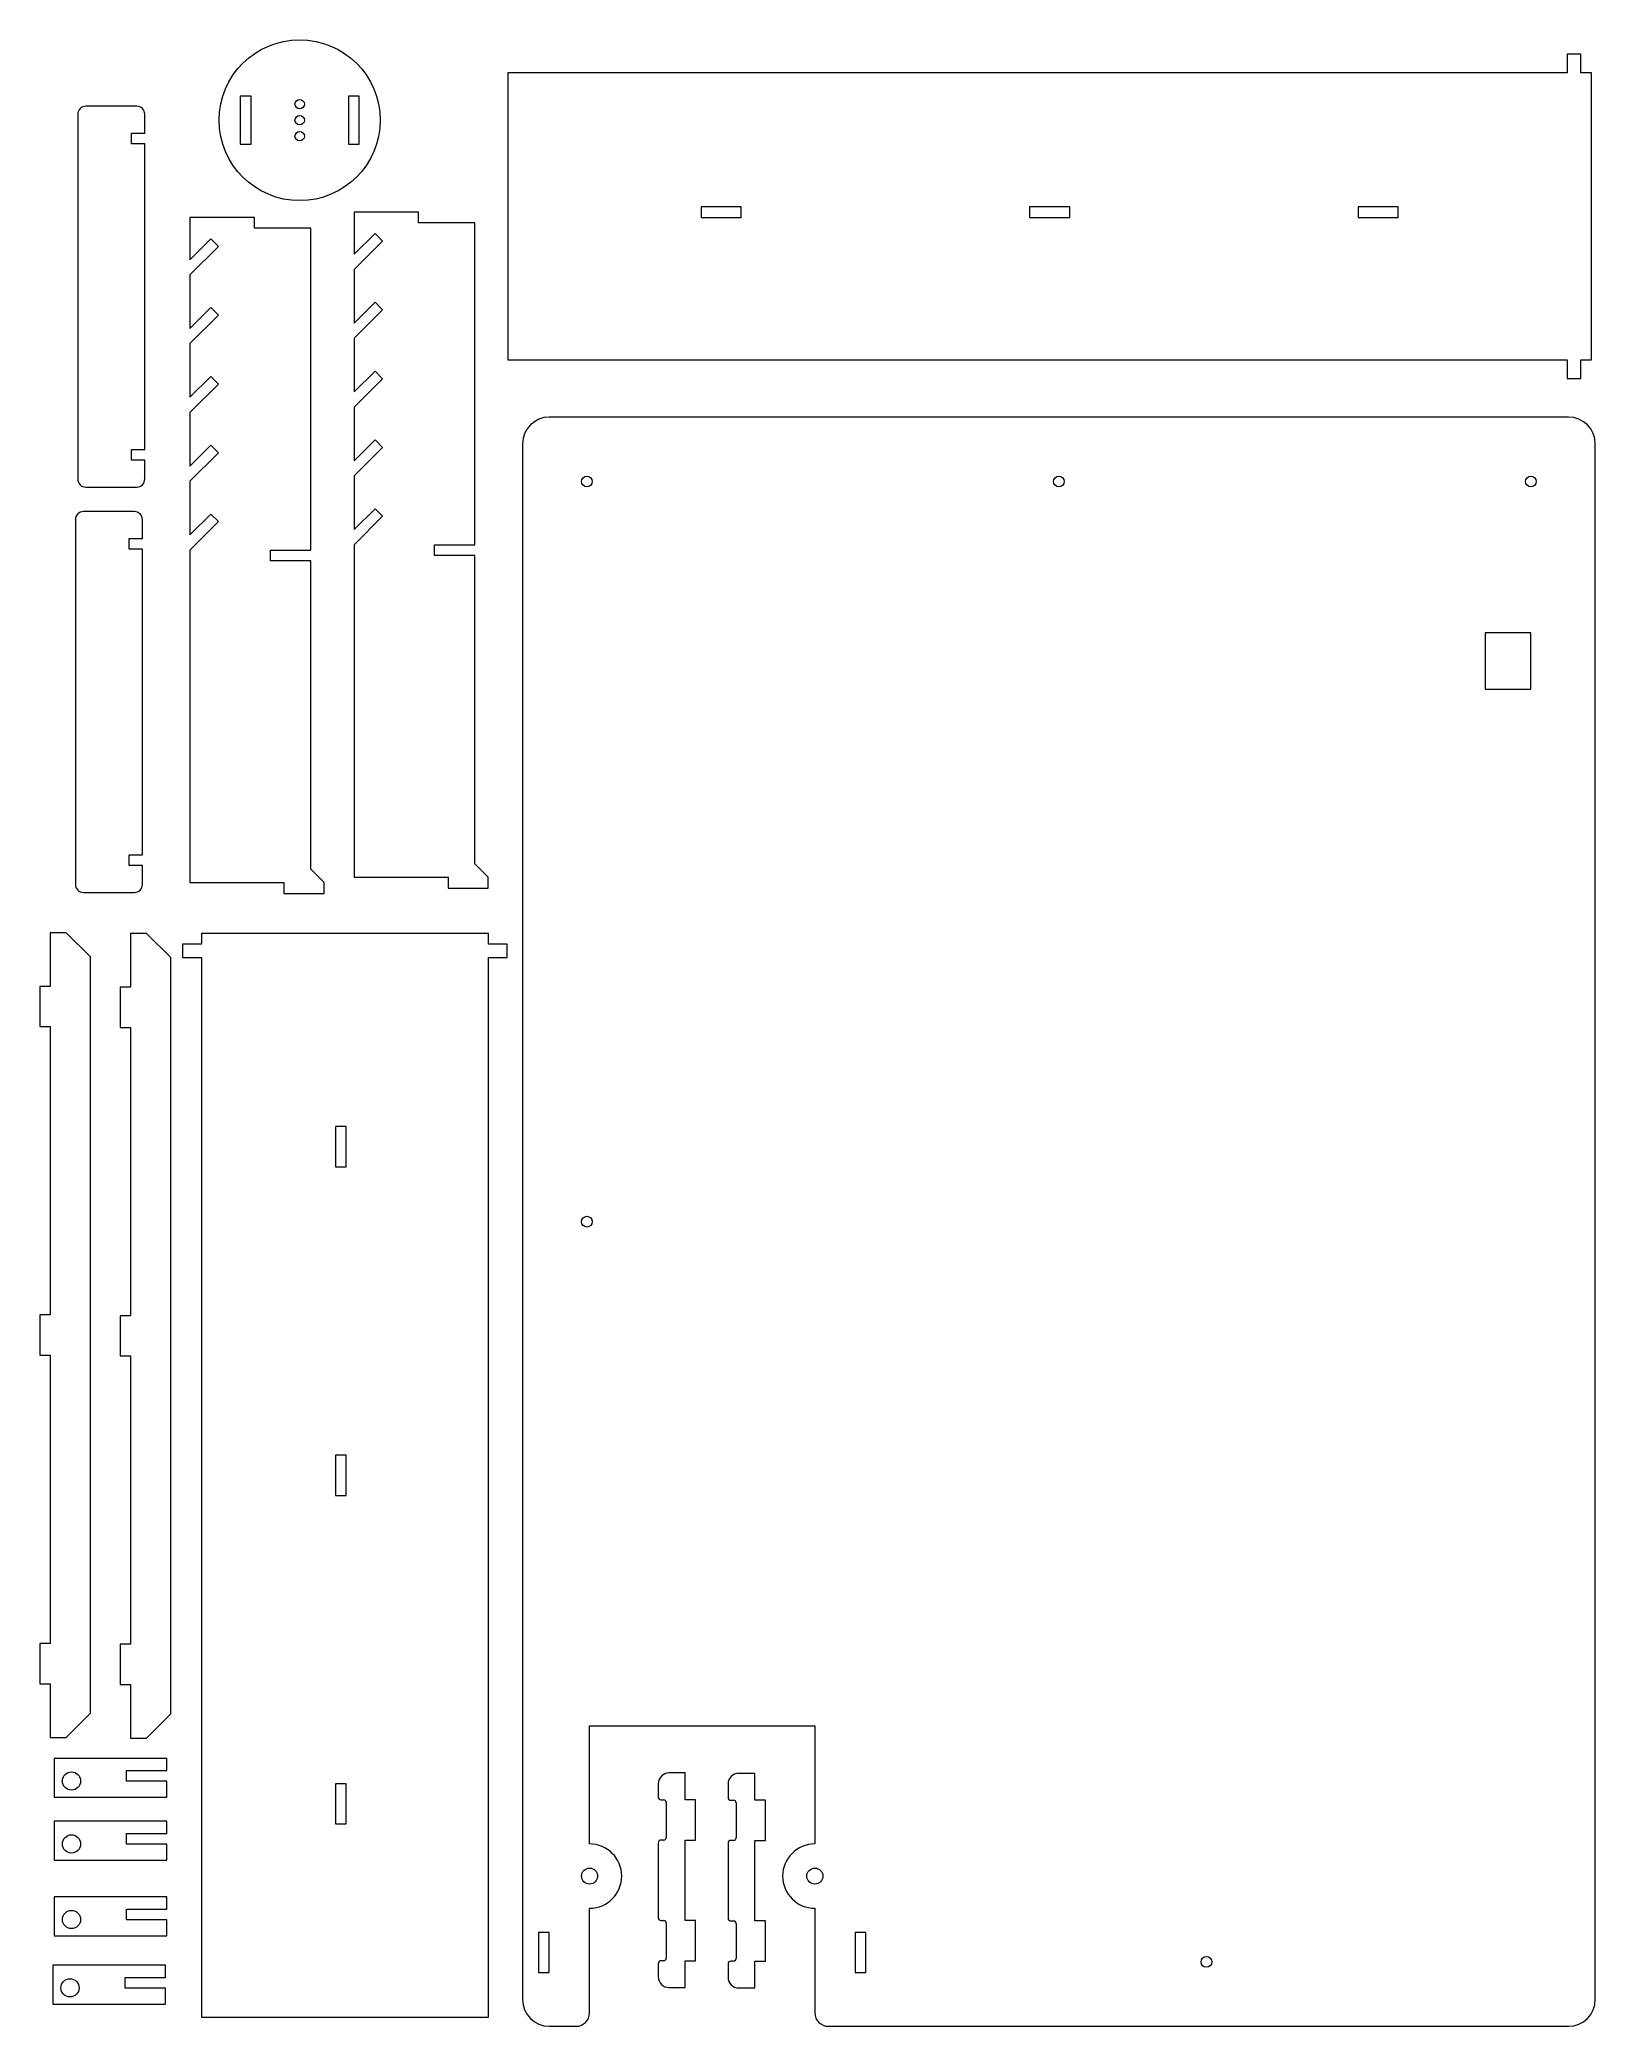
# Model space of a CAD drawing. Header units: millimetres. Extents: x 14 to 594, y 5 to 746.
import ezdxf

# ---------------------------------------------------------------- set-up
doc = ezdxf.new("R2010")
doc.units = ezdxf.units.MM
doc.layers.get('0').update_dxf_attribs({"linetype": 'CONTINUOUS'})

msp = doc.modelspace()

# ---------------------------------------------------------------- linework, layer by layer
at = {"color": 7, "linetype": 'CONTINUOUS', "lineweight": 15}
for p, q in [((188.87, 733.36), (188.87, 626.36)), ((583.87, 733.36), (188.87, 733.36)), ((583.87, 740.36), (583.87, 733.36)), ((588.87, 740.36), (583.87, 740.36)), ((588.87, 733.36), (588.87, 740.36)), ((592.87, 733.36), (588.87, 733.36)), ((592.87, 626.36), (592.87, 733.36)), ((50.46, 720.9), (31.46, 720.9)), ((89.07, 724.69), (89.07, 706.69)), ((93.07, 724.69), (89.07, 724.69)), ((93.07, 706.69), (93.07, 724.69)), ((133.37, 724.69), (129.37, 724.69)), ((129.37, 724.69), (129.37, 706.69)), ((133.37, 706.69), (133.37, 724.69)), ((28.46, 717.9), (28.46, 581.9)), ((53.46, 710.9), (53.46, 717.9)), ((48.46, 710.9), (53.46, 710.9)), ((48.46, 706.9), (48.46, 710.9)), ((53.46, 706.9), (48.46, 706.9)), ((53.46, 592.9), (53.46, 706.9)), ((89.07, 706.69), (93.07, 706.69)), ((129.37, 706.69), (133.37, 706.69)), ((275.87, 683.36), (260.87, 683.36)), ((260.87, 683.36), (260.87, 679.36)), ((275.87, 679.36), (275.87, 683.36)), ((398.37, 683.36), (383.37, 683.36)), ((383.37, 683.36), (383.37, 679.36)), ((398.37, 679.36), (398.37, 683.36)), ((520.87, 683.36), (505.87, 683.36)), ((505.87, 683.36), (505.87, 679.36)), ((520.87, 679.36), (520.87, 683.36)), ((70.32, 679.4), (70.32, 663.68)), ((94.32, 679.4), (70.32, 679.4)), ((94.32, 675.4), (94.32, 679.4)), ((115.32, 675.4), (94.32, 675.4)), ((115.32, 555.4), (115.32, 675.4)), ((131.53, 681.38), (131.53, 665.67)), ((155.53, 681.38), (131.53, 681.38)), ((155.53, 677.38), (155.53, 681.38)), ((176.53, 677.38), (155.53, 677.38)), ((176.53, 557.38), (176.53, 677.38)), ((260.87, 679.36), (275.87, 679.36)), ((383.37, 679.36), (398.37, 679.36)), ((505.87, 679.36), (520.87, 679.36)), ((70.32, 663.68), (78.1, 671.46)), ((80.93, 668.63), (70.32, 658.02)), ((78.1, 671.46), (80.93, 668.63)), ((131.53, 665.67), (139.31, 673.45)), ((142.14, 670.62), (131.53, 660.01)), ((139.31, 673.45), (142.14, 670.62)), ((131.53, 660.01), (131.53, 640.01)), ((70.32, 658.02), (70.32, 638.02)), ((70.32, 638.02), (78.1, 645.8)), ((78.1, 645.8), (80.93, 642.97)), ((131.53, 640.01), (139.31, 647.79)), ((142.14, 644.96), (131.53, 634.35)), ((139.31, 647.79), (142.14, 644.96)), ((80.93, 642.97), (70.32, 632.37)), ((70.32, 632.37), (70.32, 612.37)), ((131.53, 634.35), (131.53, 614.35)), ((188.87, 626.36), (583.87, 626.36)), ((583.87, 626.36), (583.87, 619.36)), ((588.87, 619.36), (588.87, 626.36)), ((588.87, 626.36), (592.87, 626.36)), ((70.32, 612.37), (78.1, 620.14)), ((80.93, 617.32), (70.32, 606.71)), ((78.1, 620.14), (80.93, 617.32)), ((131.53, 614.35), (139.31, 622.13)), ((142.14, 619.3), (131.53, 608.7)), ((139.31, 622.13), (142.14, 619.3)), ((583.87, 619.36), (588.87, 619.36)), ((131.53, 608.7), (131.53, 588.7)), ((70.32, 606.71), (70.32, 586.71)), ((584.31, 604.98), (204.31, 604.98)), ((48.46, 592.9), (53.46, 592.9)), ((48.46, 588.9), (48.46, 592.9)), ((70.32, 586.71), (78.1, 594.49)), ((78.1, 594.49), (80.93, 591.66)), ((131.53, 588.7), (139.31, 596.48)), ((142.14, 593.65), (131.53, 583.04)), ((139.31, 596.48), (142.14, 593.65)), ((194.31, 594.98), (194.31, 14.98)), ((594.31, 14.98), (594.31, 594.98)), ((53.46, 588.9), (48.46, 588.9)), ((53.46, 581.9), (53.46, 588.9)), ((80.93, 591.66), (70.32, 581.05)), ((31.46, 578.9), (50.46, 578.9)), ((70.32, 581.05), (70.32, 561.05)), ((131.53, 583.04), (131.53, 563.04)), ((131.53, 563.04), (139.31, 570.82)), ((139.31, 570.82), (142.14, 567.99)), ((27.58, 566.73), (27.58, 430.73)), ((49.58, 569.73), (30.58, 569.73)), ((52.58, 559.73), (52.58, 566.73)), ((70.32, 561.05), (78.1, 568.83)), ((80.93, 566), (70.32, 555.4)), ((78.1, 568.83), (80.93, 566)), ((142.14, 567.99), (131.53, 557.38)), ((47.58, 559.73), (52.58, 559.73)), ((47.58, 555.73), (47.58, 559.73)), ((52.58, 555.73), (47.58, 555.73)), ((52.58, 441.73), (52.58, 555.73)), ((131.53, 557.38), (131.53, 433.38)), ((161.53, 557.38), (176.53, 557.38)), ((161.53, 553.38), (161.53, 557.38)), ((70.32, 555.4), (70.32, 431.4)), ((100.32, 555.4), (115.32, 555.4)), ((100.32, 551.4), (100.32, 555.4)), ((115.32, 551.4), (100.32, 551.4)), ((115.32, 436.4), (115.32, 551.4)), ((176.53, 553.38), (161.53, 553.38)), ((176.53, 438.38), (176.53, 553.38)), ((570.31, 524.52), (553.31, 524.52)), ((553.31, 524.52), (553.31, 503.52)), ((570.31, 503.52), (570.31, 524.52)), ((553.31, 503.52), (570.31, 503.52)), ((47.58, 441.73), (52.58, 441.73)), ((47.58, 437.73), (47.58, 441.73)), ((52.58, 437.73), (47.58, 437.73)), ((52.58, 430.73), (52.58, 437.73)), ((181.53, 433.38), (176.53, 438.38)), ((70.32, 431.4), (105.32, 431.4)), ((105.32, 431.4), (105.32, 427.4)), ((120.32, 431.4), (115.32, 436.4)), ((120.32, 427.4), (120.32, 431.4)), ((131.53, 433.38), (166.53, 433.38)), ((166.53, 433.38), (166.53, 429.38)), ((181.53, 429.38), (181.53, 433.38)), ((30.58, 427.73), (49.58, 427.73)), ((105.32, 427.4), (120.32, 427.4)), ((166.53, 429.38), (181.53, 429.38)), ((24.19, 412.71), (18.19, 412.71)), ((18.19, 412.71), (18.19, 392.71)), ((33.19, 403.71), (24.19, 412.71)), ((54.14, 412.43), (48.14, 412.43)), ((48.14, 412.43), (48.14, 392.43)), ((63.14, 403.43), (54.14, 412.43)), ((67.58, 408.44), (67.58, 403.44)), ((74.58, 408.44), (67.58, 408.44)), ((74.58, 412.44), (74.58, 408.44)), ((181.58, 412.44), (74.58, 412.44)), ((181.58, 408.44), (181.58, 412.44)), ((188.58, 408.44), (181.58, 408.44)), ((188.58, 403.44), (188.58, 408.44)), ((33.19, 121.71), (33.19, 403.71)), ((63.14, 121.43), (63.14, 403.43)), ((67.58, 403.44), (74.58, 403.44)), ((74.58, 403.44), (74.58, 8.44)), ((181.58, 403.44), (188.58, 403.44)), ((181.58, 8.44), (181.58, 403.44)), ((14.29, 392.71), (14.29, 377.71)), ((18.19, 392.71), (14.29, 392.71)), ((44.24, 392.43), (44.24, 377.43)), ((48.14, 392.43), (44.24, 392.43)), ((14.29, 377.71), (18.19, 377.71)), ((18.19, 377.71), (18.19, 270.21)), ((44.24, 377.43), (48.14, 377.43)), ((48.14, 377.43), (48.14, 269.93)), ((124.58, 340.44), (124.58, 325.44)), ((128.58, 340.44), (124.58, 340.44)), ((128.58, 325.44), (128.58, 340.44)), ((124.58, 325.44), (128.58, 325.44)), ((14.29, 270.21), (14.29, 255.21)), ((18.19, 270.21), (14.29, 270.21)), ((44.24, 269.93), (44.24, 254.93)), ((48.14, 269.93), (44.24, 269.93)), ((14.29, 255.21), (18.19, 255.21)), ((18.19, 255.21), (18.19, 147.71)), ((44.24, 254.93), (48.14, 254.93)), ((48.14, 254.93), (48.14, 147.43)), ((124.58, 217.94), (124.58, 202.94)), ((128.58, 217.94), (124.58, 217.94)), ((128.58, 202.94), (128.58, 217.94)), ((124.58, 202.94), (128.58, 202.94)), ((14.29, 147.71), (14.29, 132.71)), ((18.19, 147.71), (14.29, 147.71)), ((44.24, 147.43), (44.24, 132.43)), ((48.14, 147.43), (44.24, 147.43)), ((14.29, 132.71), (18.19, 132.71)), ((18.19, 132.71), (18.19, 112.71)), ((44.24, 132.43), (48.14, 132.43)), ((48.14, 132.43), (48.14, 112.43)), ((24.19, 112.71), (33.19, 121.71)), ((54.14, 112.43), (63.14, 121.43)), ((18.19, 112.71), (24.19, 112.71)), ((48.14, 112.43), (54.14, 112.43)), ((219.31, 116.98), (303.31, 116.98)), ((219.31, 72.98), (219.31, 116.98)), ((303.31, 116.98), (303.31, 72.98)), ((19.7, 104.87), (19.7, 90.37)), ((61.7, 104.87), (19.7, 104.87)), ((61.7, 100.37), (61.7, 104.87)), ((46.7, 100.37), (61.7, 100.37)), ((46.7, 96.37), (46.7, 100.37)), ((61.7, 96.37), (46.7, 96.37)), ((61.7, 90.37), (61.7, 96.37)), ((254.93, 99.43), (248.93, 99.43)), ((254.93, 89.43), (254.93, 99.43)), ((280.97, 99.27), (274.97, 99.27)), ((280.97, 89.27), (280.97, 99.27)), ((19.7, 90.37), (61.7, 90.37)), ((124.58, 95.44), (124.58, 80.44)), ((128.58, 95.44), (124.58, 95.44)), ((128.58, 80.44), (128.58, 95.44)), ((244.93, 95.43), (244.93, 90.43)), ((245.93, 89.43), (246.93, 89.43)), ((258.83, 89.43), (254.93, 89.43)), ((258.83, 74.43), (258.83, 89.43)), ((270.97, 95.27), (270.97, 90.27)), ((271.97, 89.27), (272.97, 89.27)), ((284.87, 89.27), (280.97, 89.27)), ((284.87, 74.27), (284.87, 89.27)), ((247.93, 88.43), (247.93, 75.43)), ((273.97, 88.27), (273.97, 75.27)), ((19.7, 81.4), (19.7, 66.9)), ((61.7, 81.4), (19.7, 81.4)), ((46.7, 76.9), (61.7, 76.9)), ((46.7, 72.9), (46.7, 76.9)), ((61.7, 76.9), (61.7, 81.4)), ((124.58, 80.44), (128.58, 80.44)), ((246.93, 74.43), (245.93, 74.43)), ((254.93, 74.43), (258.83, 74.43)), ((254.93, 44.43), (254.93, 74.43)), ((272.97, 74.27), (271.97, 74.27)), ((280.97, 74.27), (284.87, 74.27)), ((280.97, 44.27), (280.97, 74.27)), ((19.7, 66.9), (61.7, 66.9)), ((61.7, 72.9), (46.7, 72.9)), ((61.7, 66.9), (61.7, 72.9)), ((244.93, 73.43), (244.93, 45.43)), ((270.97, 73.27), (270.97, 45.27)), ((19.7, 53.2), (19.7, 38.7)), ((61.7, 53.2), (19.7, 53.2)), ((61.7, 48.7), (61.7, 53.2)), ((46.7, 48.7), (61.7, 48.7)), ((46.7, 44.7), (46.7, 48.7)), ((61.7, 44.7), (46.7, 44.7)), ((61.7, 38.7), (61.7, 44.7)), ((219.31, 9.98), (219.31, 48.98)), ((303.31, 48.98), (303.31, 9.98)), ((19.7, 38.7), (61.7, 38.7)), ((204.31, 39.98), (200.31, 39.98)), ((200.31, 39.98), (200.31, 24.98)), ((204.31, 24.98), (204.31, 39.98)), ((245.93, 44.43), (246.93, 44.43)), ((247.93, 43.43), (247.93, 30.43)), ((258.83, 44.43), (254.93, 44.43)), ((258.83, 29.43), (258.83, 44.43)), ((271.97, 44.27), (272.97, 44.27)), ((273.97, 43.27), (273.97, 30.27)), ((284.87, 44.27), (280.97, 44.27)), ((284.87, 29.27), (284.87, 44.27)), ((322.31, 39.98), (318.31, 39.98)), ((318.31, 39.98), (318.31, 24.98)), ((322.31, 24.98), (322.31, 39.98)), ((19.16, 27.73), (19.16, 13.23)), ((61.16, 27.73), (19.16, 27.73)), ((46.16, 23.23), (61.16, 23.23)), ((46.16, 19.23), (46.16, 23.23)), ((61.16, 23.23), (61.16, 27.73)), ((200.31, 24.98), (204.31, 24.98)), ((244.93, 28.43), (244.93, 23.43)), ((246.93, 29.43), (245.93, 29.43)), ((254.93, 29.43), (258.83, 29.43)), ((254.93, 19.43), (254.93, 29.43)), ((270.97, 28.27), (270.97, 23.27)), ((272.97, 29.27), (271.97, 29.27)), ((280.97, 29.27), (284.87, 29.27)), ((280.97, 19.27), (280.97, 29.27)), ((318.31, 24.98), (322.31, 24.98)), ((61.16, 19.23), (46.16, 19.23)), ((61.16, 13.23), (61.16, 19.23)), ((248.93, 19.43), (254.93, 19.43)), ((274.97, 19.27), (280.97, 19.27)), ((19.16, 13.23), (61.16, 13.23)), ((74.58, 8.44), (181.58, 8.44)), ((204.31, 4.98), (214.31, 4.98)), ((308.31, 4.98), (584.31, 4.98))]:
    msp.add_line(p, q, dxfattribs=at)
for centre, radius in [((111.22, 715.69), 30), ((111.22, 721.69), 1.75), ((111.22, 715.69), 1.75), ((111.22, 709.69), 1.75), ((218.31, 580.98), 2), ((394.31, 580.98), 2), ((570.31, 580.98), 2), ((218.31, 304.98), 2), ((26.13, 96.45), 3.4), ((26.13, 72.98), 3.4), ((219.31, 60.98), 3), ((303.31, 60.98), 3), ((26.13, 44.79), 3.4), ((449.31, 28.98), 2), ((25.6, 19.31), 3.4)]:
    msp.add_circle(centre, radius, dxfattribs=at)
for centre, radius, start, end in [((31.46, 717.9), 3, 90, 180), ((50.46, 717.9), 3, 0, 90), ((204.31, 594.98), 10, 90, 180), ((584.31, 594.98), 10, 0, 90), ((31.46, 581.9), 3, 180, 270), ((50.46, 581.9), 3, 270, 0), ((30.58, 566.73), 3, 90, 180), ((49.58, 566.73), 3, 0, 90), ((30.58, 430.73), 3, 180, 270), ((49.58, 430.73), 3, 270, 0), ((248.93, 95.43), 4, 90, 180), ((274.97, 95.27), 4, 90, 180), ((245.93, 90.43), 1, 180, 270), ((246.93, 88.43), 1, 0, 90), ((271.97, 90.27), 1, 180, 270), ((272.97, 88.27), 1, 0, 90), ((245.93, 73.43), 1, 90, 180), ((246.93, 75.43), 1, 270, 0), ((271.97, 73.27), 1, 90, 180), ((272.97, 75.27), 1, 270, 0), ((219.31, 60.98), 12, 270, 90), ((303.31, 60.98), 12, 90, 270), ((245.93, 45.43), 1, 180, 270), ((271.97, 45.27), 1, 180, 270), ((246.93, 43.43), 1, 0, 90), ((272.97, 43.27), 1, 0, 90), ((246.93, 30.43), 1, 270, 0), ((272.97, 30.27), 1, 270, 0), ((245.93, 28.43), 1, 90, 180), ((248.93, 23.43), 4, 180, 270), ((271.97, 28.27), 1, 90, 180), ((274.97, 23.27), 4, 180, 270), ((204.31, 14.98), 10, 180, 270), ((584.31, 14.98), 10, 270, 0), ((214.31, 9.98), 5, 270, 0), ((308.31, 9.98), 5, 180, 270)]:
    msp.add_arc(centre, radius, start, end, dxfattribs=at)

doc.saveas('drawing.dxf')
